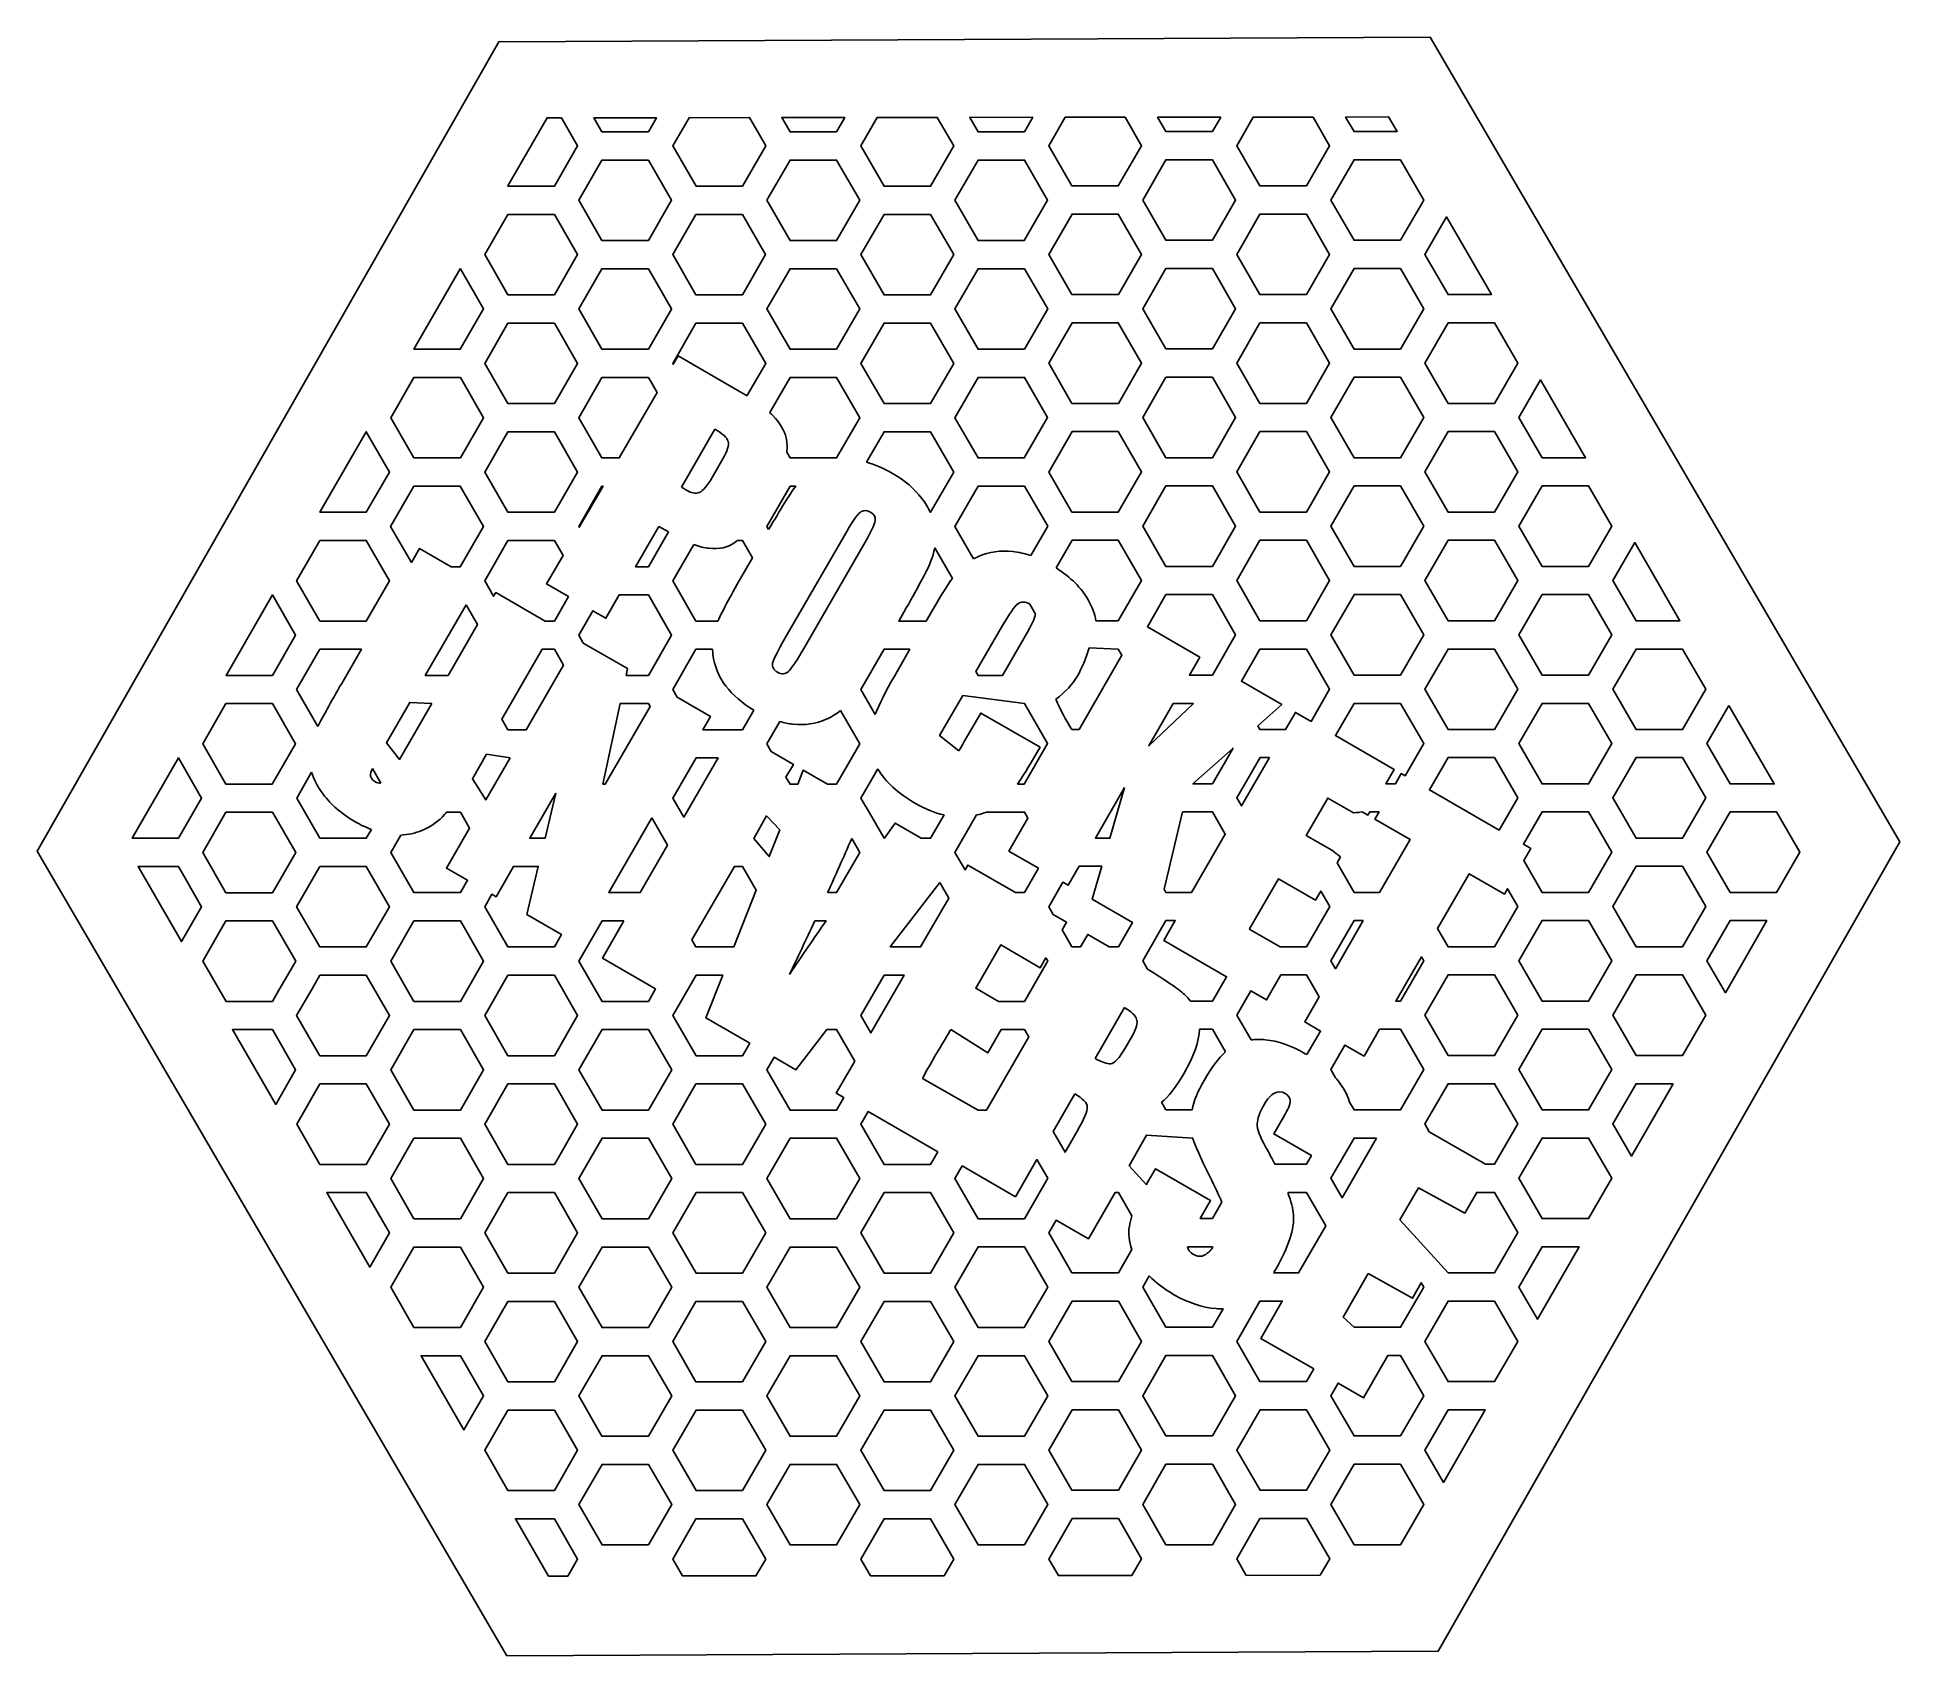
# Model space of a CAD drawing. Extents: x 2.3 to 50, y 3.5 to 44.9.
import ezdxf

# ---------------------------------------------------------------- set-up
doc = ezdxf.new("R2010")
doc.units = 0
doc.layers.add('Layer_1', color=7, linetype='CONTINUOUS')

msp = doc.modelspace()

# ---------------------------------------------------------------- linework, layer by layer
at = {"layer": 'Layer_1', "color": 1}
msp.add_lwpolyline([(37.946586, 44.919869), (14.097933, 44.799159), (2.278142, 24.08529), (14.307003, 3.492105), (38.155656, 3.612809), (49.975419, 24.326698), (37.946586, 44.919869), (37.946586, 44.919869)], dxfattribs=at)
at = {"layer": 'Layer_1', "color": 5}
for points in [[(15.700864, 42.858259), (16.116461, 42.138801), (15.521447, 41.108215), (14.332128, 41.108215), (14.329003, 41.113551), (15.333767, 42.85785), (15.700864, 42.858225), (15.700864, 42.858259)], [(18.138183, 42.860762), (17.929836, 42.499875), (16.740503, 42.499884), (16.533017, 42.859109), (18.138183, 42.860762), (18.138183, 42.860762)], [(20.5141, 42.863169), (20.932489, 42.138846), (20.337614, 41.108183), (19.148308, 41.108182), (18.553336, 42.138791), (18.970697, 42.861691), (20.513961, 42.863226), (20.513961, 42.863226), (20.5141, 42.863169)], [(22.957128, 42.865671), (22.957128, 42.865671), (22.745919, 42.499859), (21.556586, 42.499859), (21.346253, 42.863982), (22.957169, 42.865622), (22.957128, 42.865671)], [(25.327919, 42.86809), (25.749058, 42.138976), (25.154058, 41.10839), (23.964781, 41.10839), (23.369822, 42.138991), (23.789919, 42.866625), (25.327794, 42.868183), (25.327919, 42.86809)], [(27.770781, 42.870541), (27.55685, 42.499994), (26.373114, 42.499994), (26.159961, 42.869025), (27.770656, 42.870634), (27.770781, 42.870541)], [(30.138197, 42.872922), (30.138197, 42.872922), (30.558836, 42.144752), (29.963836, 41.114165), (28.774517, 41.114166), (28.182461, 42.139723), (28.604697, 42.871383), (30.138142, 42.872954), (30.138197, 42.872922)], [(32.585711, 42.875451), (32.585711, 42.875451), (32.585711, 42.875451), (32.372183, 42.50594), (32.372183, 42.50594), (31.182878, 42.50594), (30.97035, 42.87385), (30.97035, 42.87385), (32.585642, 42.875519), (32.585711, 42.875451)], [(34.9521, 42.877866), (35.375489, 42.144883), (35.375489, 42.144883), (34.780489, 41.114318), (34.780489, 41.114318), (34.026503, 41.114327), (33.591211, 41.114327), (33.591211, 41.114327), (32.996225, 42.144937), (32.996225, 42.144937), (33.418683, 42.876334), (33.418683, 42.876334), (34.952031, 42.8779), (34.952031, 42.8779), (34.952031, 42.8779), (34.9521, 42.877866)], [(36.884475, 42.879823), (37.100864, 42.5059), (37.100864, 42.5059), (37.100864, 42.5059), (35.999656, 42.505896), (35.784294, 42.878694), (35.784294, 42.878694), (36.884489, 42.879819), (36.884475, 42.879823)], [(17.930419, 41.77779), (17.930419, 41.77779), (18.524739, 40.747187), (17.930433, 39.717187), (16.740489, 39.717187), (16.145517, 40.747115), (16.740544, 41.777744), (17.930406, 41.777744), (17.930419, 41.77779)], [(22.746503, 41.777775), (23.340836, 40.747201), (22.746517, 39.717201), (21.556558, 39.717209), (20.961558, 40.747161), (21.556586, 41.777789), (22.746489, 41.777783), (22.746503, 41.777775)], [(27.562489, 41.777823), (27.562489, 41.777823), (28.154058, 40.753055), (27.556253, 39.717316), (26.373114, 39.717325), (25.778128, 40.747319), (26.373114, 41.777883), (27.562364, 41.777893), (27.562489, 41.777823)], [(32.372906, 41.783727), (32.967239, 40.753116), (32.967239, 40.753116), (32.372947, 39.723139), (32.372947, 39.723139), (31.183003, 39.723137), (30.588656, 40.753104), (30.588656, 40.753104), (31.182961, 41.783727), (31.182961, 41.783727), (32.372906, 41.783727), (32.372906, 41.783727)], [(37.189517, 41.783834), (37.189517, 41.783696), (37.78385, 40.753064), (37.78385, 40.753064), (37.189558, 39.723083), (37.189558, 39.723083), (35.999614, 39.723083), (35.404656, 40.753061), (35.404656, 40.753061), (35.999517, 41.783705), (35.999517, 41.783705), (37.189461, 41.783705), (37.189517, 41.783834)], [(15.521336, 40.38619), (15.521336, 40.38619), (16.116294, 39.355597), (15.521281, 38.325633), (14.331406, 38.325623), (13.737058, 39.355612), (14.331364, 40.386234), (15.521225, 40.386234), (15.521336, 40.38619)], [(20.337322, 40.386237), (20.337322, 40.386237), (20.932267, 39.356296), (20.337253, 38.325689), (19.147294, 38.325697), (18.552975, 39.356291), (19.147281, 40.386293), (20.337239, 40.386284), (20.337322, 40.386237)], [(25.154239, 40.386172), (25.748544, 39.355605), (25.154225, 38.325584), (23.964267, 38.325591), (23.369294, 39.355577), (23.964308, 40.386164), (25.154225, 40.386164), (25.154239, 40.386172)], [(29.963864, 40.392036), (30.558781, 39.362112), (29.963906, 38.331447), (28.774586, 38.331455), (28.182822, 39.356527), (28.780642, 40.391976), (29.963989, 40.391966), (29.963864, 40.392036)], [(34.780572, 40.392061), (34.780572, 40.392061), (35.375531, 39.361489), (34.780517, 38.331505), (34.780517, 38.331505), (33.5906, 38.331505), (32.996225, 39.361508), (33.590531, 40.392133), (34.780447, 40.392133), (34.780572, 40.392061)], [(38.365419, 40.320765), (39.516558, 38.3316), (39.516558, 38.3316), (39.516558, 38.3316), (38.406656, 38.3316), (37.812322, 39.362211), (37.812322, 39.362211), (38.365378, 40.320777), (38.365378, 40.320777), (38.365419, 40.320765)], [(13.113017, 38.995125), (13.113017, 38.995125), (13.707947, 37.964509), (13.112961, 36.93459), (11.923656, 36.934589), (11.922683, 36.936212), (13.108656, 38.995187), (13.112892, 38.995177), (13.113017, 38.995125)], [(17.929822, 38.994526), (18.524781, 37.964548), (18.524642, 37.964312), (17.929781, 36.934604), (16.740503, 36.934604), (16.145517, 37.96459), (16.740406, 38.99434), (16.740406, 38.994562), (17.929683, 38.994557), (17.929822, 38.994526)], [(22.74585, 38.995136), (22.74585, 38.995136), (23.340753, 37.964594), (22.745753, 36.934652), (21.556447, 36.934655), (20.961475, 37.964641), (21.556475, 38.995205), (22.745711, 38.995214), (22.74585, 38.995136)], [(27.562572, 38.994527), (28.154531, 37.969736), (27.557058, 36.934571), (26.373239, 36.934572), (25.778267, 37.964558), (26.373281, 38.994521), (27.562558, 38.994521), (27.562572, 38.994527)], [(32.372239, 39.001108), (32.372239, 39.001108), (32.967197, 37.970477), (32.372197, 36.940536), (31.182906, 36.940536), (30.587919, 37.970529), (31.182933, 39.001115), (32.372253, 39.001115), (32.372239, 39.001108)], [(37.188933, 39.000404), (37.783906, 37.970418), (37.188892, 36.940455), (35.999572, 36.940464), (35.404586, 37.970421), (35.404586, 37.970421), (35.9996, 39.000383), (37.188919, 39.000382), (37.188933, 39.000404)], [(15.521322, 37.603444), (15.521322, 37.603444), (16.116267, 36.572851), (15.521253, 35.542887), (14.331947, 35.54289), (13.736975, 36.572846), (14.331989, 37.603454), (15.521267, 37.603454), (15.521322, 37.603444)], [(20.220656, 35.881033), (18.691933, 36.76364), (18.567461, 36.548043), (18.553058, 36.572976), (19.148058, 37.603562), (20.33735, 37.603562), (20.337461, 37.603505)], [(20.337461, 37.603505), (20.337461, 37.603505), (20.932419, 36.572912), (20.452378, 35.742096)], [(25.154197, 37.603512), (25.154197, 37.603512), (25.7491, 36.57295), (25.154114, 35.54303), (23.964794, 35.54303), (23.369822, 36.573016), (23.964808, 37.603582), (25.154072, 37.603582), (25.154197, 37.603512)], [(29.963836, 37.609348), (30.558808, 36.578768), (30.558808, 36.578532), (29.963919, 35.54878), (29.277294, 35.548787), (28.774642, 35.548789), (28.1826, 36.573772), (28.780114, 37.609334), (29.963989, 37.609329), (29.963836, 37.609348)], [(34.780614, 37.60939), (35.375572, 36.578816), (34.780683, 35.549066), (34.780544, 35.54883), (33.591211, 35.54883), (32.996239, 36.578787), (33.591253, 37.609373), (34.780503, 37.609373), (34.780503, 37.609373), (34.780614, 37.60939)], [(39.596628, 37.609409), (39.596628, 37.609409), (40.191572, 36.578816), (40.191572, 36.578816), (39.596572, 35.548854), (38.407253, 35.548854), (37.812253, 36.578826), (38.407281, 37.609434), (39.596544, 37.609434), (39.596628, 37.609409)], [(13.113683, 36.211723), (13.113683, 36.211723), (13.113683, 36.211723), (13.707989, 35.181782), (13.113683, 34.151782), (11.923711, 34.151796), (11.329419, 35.181751), (11.923725, 36.211751), (13.113642, 36.211747), (13.113683, 36.211723)], [(17.930378, 36.211783), (17.930378, 36.211783), (18.15185, 35.827954), (17.183781, 34.151211), (16.740447, 34.151208), (16.145461, 35.181818), (16.740475, 36.21178), (17.930336, 36.21178), (17.930378, 36.211783)], [(21.036836, 35.312189), (21.556531, 36.211702), (21.556531, 36.211925), (22.310892, 36.211918), (22.746336, 36.211918), (22.746447, 36.211941)], [(22.746447, 36.211941), (22.746447, 36.211941), (23.340781, 35.181991), (22.746475, 34.151991), (21.556572, 34.15199), (21.471822, 34.298715)], [(27.562419, 36.211968), (28.154072, 35.187718), (27.555822, 34.151507), (26.372947, 34.151507), (25.777961, 35.182125), (26.372961, 36.212066), (27.562294, 36.212066), (27.562419, 36.211968)], [(32.372794, 36.217741), (32.967156, 35.187739), (32.37285, 34.157739), (31.182933, 34.157739), (30.5886, 35.187727), (31.182906, 36.217727), (32.372822, 36.217727), (32.372794, 36.217741)], [(37.189572, 36.217783), (37.783864, 35.187819), (37.189572, 34.157216), (35.999628, 34.157216), (35.404669, 35.187819), (35.999669, 36.217759), (37.189586, 36.217759), (37.189572, 36.217783)], [(40.777767, 36.152127), (41.931878, 34.157791), (40.815669, 34.157786), (40.815669, 34.157786), (40.220697, 35.187751), (40.777683, 36.151862), (40.777683, 36.152084), (40.777683, 36.152084), (40.777767, 36.152127)], [(10.704614, 34.820711), (10.704614, 34.820711), (11.299572, 33.790116), (10.704558, 32.760155), (9.51735, 32.760158), (10.704225, 34.820743), (10.704503, 34.820734), (10.704614, 34.820711)], [(15.521308, 34.820769), (15.521308, 34.820769), (16.116281, 33.79014), (15.521281, 32.760197), (14.33135, 32.76019), (13.736989, 33.790155), (14.331308, 34.820801), (15.521267, 34.820793), (15.521308, 34.820769)], [(18.775711, 33.40304), (19.633336, 34.888491), (19.633336, 34.888491)], [(23.5136, 34.040146), (23.964294, 34.820786), (25.154197, 34.820786), (25.154211, 34.820801)], [(25.154211, 34.820801), (25.748544, 33.790227), (25.154239, 32.760227), (25.148253, 32.760225)], [(29.963878, 34.826648), (30.558836, 33.796077), (29.963836, 32.766136), (28.774531, 32.766137), (28.182822, 33.790437), (28.780906, 34.826665), (29.963892, 34.826665), (29.963878, 34.826648)], [(34.780461, 34.826771), (34.780461, 34.826771), (35.375392, 33.796157), (34.780392, 32.766215), (33.590475, 32.766215), (32.996142, 33.796173), (33.590461, 34.826819), (34.780378, 34.826819), (34.780461, 34.826771)], [(39.596669, 34.826772), (40.191642, 33.796133), (39.596767, 32.766404), (39.596628, 32.766168), (38.406669, 32.766168), (37.812364, 33.796169), (38.406656, 34.826772), (39.596572, 34.826772), (39.596572, 34.826772), (39.596669, 34.826772)], [(19.839628, 34.130016), (19.562781, 33.650504)], [(13.112961, 33.428977), (13.707947, 32.398984), (13.112933, 31.368398), (12.877697, 31.368407), (12.068406, 31.835655), (11.861156, 31.476677), (11.328669, 32.39903), (11.923683, 33.428993), (13.112947, 33.428986), (13.112961, 33.428977)], [(16.766919, 33.429123), (16.158767, 32.375782), (16.145253, 32.399182), (16.740253, 33.429122), (16.766906, 33.429132), (16.766919, 33.429123)], [(21.009114, 32.3165), (20.961392, 32.399193), (21.556419, 33.429175), (21.701058, 33.429166), (21.701031, 33.429182)], [(26.257614, 31.568609), (25.778044, 32.399362), (26.373031, 33.429282), (27.562322, 33.429282), (27.562322, 33.429282), (27.562447, 33.429277)], [(27.562447, 33.429277), (28.154489, 32.404379), (27.720253, 31.652272)], [(32.372267, 33.435002), (32.967156, 32.405093), (32.372294, 31.37445), (31.182975, 31.374458), (30.588003, 32.405059), (31.183003, 33.435001), (32.372253, 33.435011), (32.372267, 33.435002)], [(37.188878, 33.435109), (37.783794, 32.405155), (37.188794, 31.374568), (35.999531, 31.374566), (35.404558, 32.405177), (35.999419, 33.434884), (35.999558, 33.435148), (37.188878, 33.435148), (37.188878, 33.435109)], [(42.004975, 33.435114), (42.599919, 32.405152), (42.004906, 31.374565), (40.815614, 31.374551), (40.220642, 32.405161), (40.815656, 33.435123), (42.004975, 33.435114), (42.004975, 33.435114)], [(23.618725, 32.765398), (23.618725, 32.765398)], [(10.704572, 32.037297), (10.704572, 32.037297), (11.299531, 31.007319), (10.704531, 29.977379), (9.515225, 29.977379), (8.920433, 31.00703), (9.317961, 31.69558), (9.515253, 32.037298), (10.704531, 32.037298), (10.704572, 32.037297)], [(15.521253, 32.037336), (15.521253, 32.037336), (15.742336, 31.654583), (15.321864, 30.926314), (15.882392, 30.602691), (15.521197, 29.977396), (15.287003, 29.977396), (14.022544, 30.707434), (13.966378, 30.610165), (13.736947, 31.007366), (14.331947, 32.037329), (15.521225, 32.037329), (15.521253, 32.037336)], [(18.197017, 32.400709), (18.443378, 32.258473), (17.929572, 31.368548), (17.6011, 31.368552), (18.197017, 32.400709), (18.197017, 32.400709)], [(20.205017, 32.037402), (20.337406, 32.037397), (20.337392, 32.037404)], [(20.337392, 32.037404), (20.592572, 31.595619), (20.38185, 31.230634)], [(21.433489, 29.546644), (23.007183, 32.272379)], [(23.4831, 31.997608), (21.934378, 29.315137)], [(28.370864, 31.33484), (28.779961, 32.043429), (29.963822, 32.043433), (29.963794, 32.043448)], [(29.963794, 32.043448), (29.963794, 32.043448), (30.558767, 31.013462), (29.963781, 29.983543), (29.390739, 29.983532)], [(34.780461, 32.043415), (34.780461, 32.043415), (35.375419, 31.013466), (34.780544, 29.983426), (33.591225, 29.983425), (32.996253, 31.01344), (33.591267, 32.043402), (34.780475, 32.043407), (34.780461, 32.043415)], [(39.596614, 32.043418), (40.191586, 31.013402), (39.596572, 29.98344), (38.407308, 29.98344), (37.812322, 31.013434), (38.407183, 32.043141), (38.407322, 32.043405), (39.596586, 32.043398), (39.596614, 32.043418)], [(43.189753, 31.984166), (43.189753, 31.984166), (43.189753, 31.984166), (44.347475, 29.983619), (43.223989, 29.983619), (42.629017, 31.013598), (43.189642, 31.983993), (43.189642, 31.984187), (43.189642, 31.984187), (43.189753, 31.984166)], [(19.711322, 29.977471), (19.148031, 29.977465), (18.553044, 31.007459), (19.088794, 31.934782)], [(25.261156, 31.852266), (25.713058, 31.069923)], [(25.261156, 31.852266), (25.261156, 31.852266)], [(8.300586, 30.644989), (8.300586, 30.644989), (8.895378, 29.615339), (8.300364, 28.584419), (7.112239, 28.584419), (8.299114, 30.645002), (8.300544, 30.645002), (8.300586, 30.644989)], [(17.930253, 30.646301), (18.524558, 29.616387), (17.930239, 28.585743), (17.360281, 28.585736), (17.397294, 28.759043), (16.261808, 29.414619), (16.145364, 29.616357), (16.50685, 30.242162), (16.839767, 30.049951), (17.184086, 30.646327), (17.930225, 30.646316), (17.930253, 30.646301)], [(32.37285, 30.652382), (32.967197, 29.622394), (32.372892, 28.591769), (31.785169, 28.591766), (32.050392, 29.051133), (30.706669, 29.826926), (31.182906, 30.652411), (32.372808, 30.652404), (32.37285, 30.652382)], [(37.189503, 30.652327), (37.783781, 29.622401), (37.189461, 28.591755), (35.999586, 28.591744), (35.404614, 29.622383), (35.999489, 30.652111), (35.999489, 30.652333), (37.189378, 30.652336), (37.189503, 30.652327)], [(42.005558, 30.652384), (42.599878, 29.622464), (42.005558, 28.591797), (40.815614, 28.591789), (40.220697, 29.622426), (40.815683, 30.652346), (42.0056, 30.652346), (42.005558, 30.652384)], [(13.259544, 30.393314), (13.550308, 29.889437), (12.797558, 28.585637), (12.215892, 28.585637), (13.259544, 30.393297), (13.259544, 30.393314)], [(25.204767, 30.258483), (25.042572, 29.977565), (24.340725, 29.977565), (24.470211, 30.201847)], [(27.699406, 30.409402), (27.699406, 30.409387)], [(27.699406, 30.409387), (27.845836, 30.15589)], [(27.580322, 29.593643), (26.998544, 28.585983), (26.373058, 28.585983), (26.318031, 28.681294), (27.001614, 29.865277)], [(9.464933, 27.280714), (8.920794, 28.223694), (9.515933, 29.254515), (10.57835, 29.254521), (10.578225, 29.254591)], [(10.578225, 29.254591), (10.074197, 28.381586)], [(15.521183, 29.254672), (15.521183, 29.254672), (15.756253, 28.847736), (14.801517, 27.19409), (14.331197, 27.194098), (14.174642, 27.465552), (15.207614, 29.254723), (15.5211, 29.254719), (15.521183, 29.254672)], [(20.628836, 27.699437), (20.337406, 27.194664), (19.321003, 27.194665), (19.517461, 27.53494), (18.668169, 28.025282), (18.553128, 28.224643), (19.147447, 29.254643), (19.571794, 29.25465), (19.571683, 29.254714)], [(23.739767, 27.582864), (23.369169, 28.224796), (23.964183, 29.254757), (24.625253, 29.254751), (24.625253, 29.254751)], [(24.625253, 29.254751), (24.220142, 28.55308)], [(29.963808, 29.260629), (30.055642, 29.101633), (28.958128, 27.200694), (28.773794, 27.200696)], [(29.214225, 29.289389), (29.963808, 29.260629)], [(34.780419, 29.260755), (34.780419, 29.260755), (35.375419, 28.230762), (34.899392, 27.406262), (34.498406, 27.637772), (34.245781, 27.200208), (33.590461, 27.200204), (33.536725, 27.293414), (34.148683, 27.839679), (33.114822, 28.436582), (33.590475, 29.260755), (34.780406, 29.260755), (34.780419, 29.260755)], [(39.596558, 29.260804), (39.596558, 29.260804), (40.191572, 28.230794), (39.596558, 27.200832), (38.406628, 27.200832), (37.812281, 28.230819), (38.406586, 29.260819), (39.596447, 29.260819), (39.596558, 29.260804)], [(44.413267, 29.260652), (45.007558, 28.230725), (44.413253, 27.2001), (43.223336, 27.2001), (42.62835, 28.230708), (43.223364, 29.260672), (44.413267, 29.260666), (44.413267, 29.260652)], [(8.300433, 27.862176), (8.300433, 27.862176), (8.894225, 26.833641), (8.298364, 25.801591), (7.111086, 25.801591), (6.516128, 26.831569), (7.111142, 27.862155), (8.300392, 27.862155), (8.300433, 27.862176)], [(12.380614, 27.863461), (11.557114, 26.43713), (11.221919, 26.863348), (11.816794, 27.894014), (11.816794, 27.893875), (12.380614, 27.863461)], [(17.929642, 27.863608), (17.929642, 27.863608), (17.972225, 27.789852), (16.825156, 25.803064), (16.765642, 25.803068), (17.205933, 27.863632), (17.929544, 27.863632), (17.929642, 27.863608)], [(22.848906, 27.684832), (23.340669, 26.833057), (22.745669, 25.803116), (22.517044, 25.803127), (21.896947, 26.161146), (21.756169, 25.803133), (21.55635, 25.803125), (21.4526, 25.982723), (21.640947, 26.308944), (21.075614, 26.635344), (20.961378, 26.83308), (21.291739, 27.405279)], [(22.848906, 27.684832), (22.848906, 27.684832)], [(25.879558, 26.65739), (25.38735, 27.044143), (25.98235, 28.074732), (27.562239, 27.863871), (27.562336, 27.863815)], [(27.562336, 27.863815), (27.562336, 27.863815), (28.153294, 26.840171), (27.554461, 25.803272), (27.377628, 25.803266)], [(31.888169, 27.869687), (30.741031, 26.783287), (31.368253, 27.869661), (31.888169, 27.869661), (31.888169, 27.869687)], [(37.188892, 27.869636), (37.78385, 26.839062), (37.308197, 26.015533), (37.209892, 26.072293), (37.057933, 25.809079), (36.817558, 25.809079), (37.029614, 26.176376), (35.523933, 27.045679), (35.999628, 27.869605), (37.188878, 27.869605), (37.188878, 27.869605), (37.188892, 27.869636)], [(42.004947, 27.869722), (42.599933, 26.839134), (42.004919, 25.809172), (40.815614, 25.809172), (40.220656, 26.839179), (40.815656, 27.869744), (42.004947, 27.869744), (42.004947, 27.869722)], [(45.601642, 27.81648), (46.763364, 25.809071), (45.632308, 25.809065), (45.037322, 26.839051), (45.601642, 27.81648), (45.601642, 27.81648)], [(27.82835, 26.517977), (27.959489, 26.745123), (26.441572, 27.621494), (26.018989, 26.889573)], [(32.902656, 26.727277), (32.372142, 25.809041), (31.873919, 25.80903), (32.902642, 26.727286), (32.902656, 26.727277)], [(5.895281, 26.471623), (5.895281, 26.471623), (6.488072, 25.445389), (5.893072, 24.415448), (4.710864, 24.415452), (5.895239, 26.471647), (5.895281, 26.471623)], [(14.387489, 26.47679), (13.765419, 25.399332), (13.422142, 25.939739), (13.784058, 26.565972), (14.387489, 26.47679)], [(19.714086, 26.476941), (18.836767, 24.957376), (18.553947, 25.446987), (19.148947, 26.47693), (19.714086, 26.476941), (19.714086, 26.476941)], [(33.831697, 26.482796), (33.117114, 25.245104), (32.997128, 25.452848), (33.592128, 26.482789), (33.831697, 26.482796), (33.831697, 26.482796)], [(39.597503, 26.482983), (40.192461, 25.453033), (39.714836, 24.626066), (37.930642, 25.656165), (38.408197, 26.482986), (39.597503, 26.482983), (39.597503, 26.482983)], [(44.414169, 26.482943), (45.009169, 25.45295), (44.414169, 24.423007), (43.224864, 24.423001), (42.629892, 25.452958), (43.224906, 26.482919), (44.414169, 26.482919), (44.414169, 26.482943)], [(10.834586, 24.640332), (10.705489, 24.41673), (9.516183, 24.416732), (8.922253, 25.444923), (9.304614, 26.107172), (9.304544, 26.107211)], [(10.862086, 26.205622), (11.079475, 25.829276)], [(10.862086, 26.205622), (10.862086, 26.205622)], [(23.49785, 25.236893), (23.489308, 25.241818), (23.370753, 25.447034), (23.801892, 26.193461), (23.801892, 26.193461)], [(15.559225, 25.575377), (15.282614, 24.416869), (14.890364, 24.416868), (15.559225, 25.575377), (15.559225, 25.575377)], [(30.124864, 25.716059), (29.748281, 24.422827), (29.378225, 24.422832), (30.124864, 25.716059), (30.124864, 25.716059)], [(35.984933, 25.064962), (35.326669, 25.445007), (34.774253, 24.48819), (35.432169, 24.108341)], [(8.30135, 25.084409), (8.30135, 25.084409), (8.896044, 24.054891), (8.300822, 23.023923), (7.11185, 23.023925), (6.516878, 24.054533), (7.111892, 25.084497), (8.301142, 25.084497), (8.30135, 25.084409)], [(13.114392, 25.0857), (13.349308, 24.678598), (12.758017, 23.654465), (13.297669, 23.342898), (13.114378, 23.025112), (11.924461, 23.025112), (11.330142, 24.055707), (11.586406, 24.499889)], [(12.755961, 25.085716), (13.114364, 25.085716), (13.114392, 25.0857)], [(18.017225, 24.936732), (18.420933, 24.237129), (17.721225, 23.025208), (16.9136, 23.0252), (18.017225, 24.936732), (18.017225, 24.936732)], [(21.296933, 24.635057), (21.025933, 23.945796), (20.630378, 24.413218), (20.95585, 24.989175), (21.296919, 24.635065), (21.296933, 24.635057)], [(25.500656, 25.015419), (25.155017, 24.417062), (24.917822, 24.417069), (24.247739, 24.803939), (23.971767, 24.417077), (23.965711, 24.417084), (23.49535, 25.231314)], [(27.563211, 25.085926), (27.650211, 24.935301), (27.162308, 24.090232), (27.919281, 23.653193), (27.556836, 23.025418), (27.328183, 23.025418), (26.108058, 23.729862), (26.037558, 23.607775), (25.778781, 24.056026), (26.331628, 25.012964)], [(26.584503, 25.085958), (27.563142, 25.085965), (27.563211, 25.085926)], [(32.373656, 25.091769), (32.701031, 24.524411), (31.838906, 23.031168), (31.183711, 23.031168), (31.137906, 23.110598), (31.611433, 25.091769), (32.373656, 25.091769), (32.373656, 25.091769)], [(35.651308, 23.938802), (35.563836, 23.787315), (36.000433, 23.03119), (36.6511, 23.030968), (37.43335, 24.385865), (36.535294, 24.904358), (36.643544, 25.09185)], [(36.643544, 25.09185), (36.403517, 25.091848), (36.355267, 25.008293), (36.210572, 25.091832)], [(42.006517, 25.09194), (42.600808, 24.061983), (42.006489, 23.031361), (40.816531, 23.031368), (40.346711, 23.845196), (40.526878, 24.157234), (40.339197, 24.265584), (40.816642, 25.091901), (42.006558, 25.091901), (42.006517, 25.09194)], [(46.822558, 25.091927), (47.417239, 24.062416), (46.822142, 23.031371), (45.633197, 23.031364), (45.038211, 24.061972), (45.633225, 25.091936), (46.822558, 25.091927), (46.822558, 25.091927)], [(23.137003, 24.410486), (23.341558, 24.05595), (22.747253, 23.025325), (22.519406, 23.025319)], [(23.137017, 24.410479), (23.137003, 24.410486)], [(5.893072, 23.692802), (5.893072, 23.692802), (6.487364, 22.662839), (5.973072, 21.771129), (4.860989, 23.692827), (5.892975, 23.692827), (5.893072, 23.692802)], [(10.705378, 23.693983), (10.705378, 23.693983), (11.30035, 22.663996), (10.705336, 21.634033), (9.516044, 21.634033), (8.921517, 22.663223), (9.516475, 23.694016), (10.70535, 23.694014), (10.705378, 23.693983)], [(15.110031, 23.694115), (14.816739, 22.465861), (15.706114, 21.95238), (15.522017, 21.633505), (14.332058, 21.633512), (13.737725, 22.664115), (13.921642, 22.982652), (14.027211, 22.921696), (14.473156, 23.694079), (15.110114, 23.694079), (15.110031, 23.694115)], [(20.338128, 23.694266), (20.338128, 23.694266), (20.688433, 23.087821), (20.116961, 21.634357), (19.148156, 21.634357), (19.045072, 21.813011), (20.131267, 23.694357), (20.338003, 23.694354), (20.338128, 23.694266)], [(29.537767, 23.699998), (29.293156, 22.859984), (30.325128, 22.264172), (29.964586, 21.640001), (29.727794, 21.640005), (29.180031, 21.956255), (28.997447, 21.640012), (28.775294, 21.640025), (28.525753, 22.071982), (28.639211, 22.268496), (28.298642, 22.465123), (28.183503, 22.664432), (28.5456, 23.291589), (28.68035, 23.213791), (28.961017, 23.699926), (29.537892, 23.699929), (29.537767, 23.699998)], [(35.147433, 23.066382), (35.37635, 22.670072), (34.781364, 21.639507), (34.104892, 21.639507), (33.335114, 22.083936), (33.325433, 22.100737), (34.061656, 23.375898), (35.009878, 22.828437), (35.147308, 23.066475), (35.147433, 23.066382)], [(39.930308, 23.123923), (40.192419, 22.670158), (39.597419, 21.640218), (38.407489, 21.640209), (38.139725, 22.104201), (38.951058, 23.509472), (39.852433, 22.989065), (39.930294, 23.123932), (39.930308, 23.123923)], [(44.414225, 23.700293), (45.008517, 22.67033), (44.414211, 21.639705), (43.224281, 21.639698), (42.629308, 22.670307), (43.224322, 23.700271), (44.414239, 23.700271), (44.414225, 23.700293)], [(25.391364, 23.284447), (25.621114, 22.886243), (24.897906, 21.633605), (24.123225, 21.633594), (25.391364, 23.284447), (25.391364, 23.284447)], [(8.301461, 22.30178), (8.301461, 22.30178), (8.896142, 21.271647), (8.466947, 20.527616), (8.301544, 20.241137), (7.112211, 20.241125), (6.517239, 21.271109), (7.111558, 22.301757), (8.301503, 22.301757), (8.301461, 22.30178)], [(13.113767, 22.3029), (13.113767, 22.3029), (13.708683, 21.272351), (13.113683, 20.242409), (11.92435, 20.242409), (11.329392, 21.272386), (11.924392, 22.302973), (13.113642, 22.302973), (13.113767, 22.3029)], [(17.304253, 22.302989), (16.752906, 21.348019), (18.114961, 20.561636), (17.930642, 20.242377), (16.741294, 20.242377), (16.146322, 21.272333), (16.74135, 22.302941), (17.304253, 22.302941), (17.304253, 22.302989)], [(22.189294, 22.303161), (22.478322, 22.303161), (22.478322, 22.303144)], [(30.711253, 21.066212), (30.588656, 21.278437), (31.183656, 22.309023), (31.422017, 22.309023), (31.421975, 22.309033)], [(31.421975, 22.309033), (31.128336, 21.800439), (32.733975, 20.873427), (32.372947, 20.248429), (31.810503, 20.248429)], [(36.234114, 22.309037), (35.522294, 21.076122), (35.405419, 21.278443), (36.000419, 22.30903), (36.234114, 22.309037), (36.234114, 22.309037)], [(42.005781, 22.309123), (42.600767, 21.278534), (42.005753, 20.248573), (40.816433, 20.248582), (40.221447, 21.278546), (40.816461, 22.309154), (42.005781, 22.309154), (42.005781, 22.309123)], [(46.574017, 22.309322), (45.509906, 20.461959), (45.038086, 21.278723), (45.632392, 22.309348), (46.573933, 22.309341), (46.573933, 22.309341), (46.574017, 22.309322)], [(28.111281, 21.354064), (28.155086, 21.278165), (27.557586, 20.242646), (26.894031, 20.242644), (26.312544, 20.578371), (26.9516, 21.685254), (27.964753, 21.100305), (28.111267, 21.354071), (28.111281, 21.354064)], [(37.72385, 21.383862), (37.784739, 21.278404), (37.189725, 20.248441), (37.068336, 20.248441), (37.723864, 21.383854), (37.72385, 21.383862)], [(10.705531, 20.911298), (10.705531, 20.911298), (11.300475, 19.881387), (10.705447, 18.850779), (9.516142, 18.85078), (8.921308, 19.881137), (9.314961, 20.563293), (9.516114, 20.911384), (9.516253, 20.911246), (10.705517, 20.911247), (10.705531, 20.911298)], [(15.522058, 20.911394), (16.117003, 19.881425), (15.522003, 18.850837), (14.332656, 18.850837), (13.737711, 19.88143), (14.332725, 20.911393), (15.522044, 20.911383), (15.522058, 20.911394)], [(19.832822, 20.911364), (19.402947, 19.818018), (20.523211, 19.171227), (20.338183, 18.85074), (19.148878, 18.850739), (18.553919, 19.881333), (19.148933, 20.911296), (19.148933, 20.911296), (19.832947, 20.911293), (19.832822, 20.911364)], [(24.481031, 20.911557), (23.628406, 19.434766), (23.370447, 19.881604), (23.965461, 20.911566), (24.481017, 20.911565), (24.481031, 20.911557)], [(33.362058, 19.254941), (32.996933, 19.887402), (33.358294, 20.512973), (33.760308, 20.280868), (34.127808, 20.917387), (34.781225, 20.917379), (34.781267, 20.917358)], [(34.781267, 20.917358), (35.106031, 20.355134), (34.737447, 19.716725), (35.142614, 19.4828), (34.793531, 18.878165)], [(39.597364, 20.917458), (40.19235, 19.887465), (39.597336, 18.856879), (38.408058, 18.856879), (37.813044, 19.887504), (38.408058, 20.917466), (39.59735, 20.917466), (39.597364, 20.917458)], [(44.414086, 20.917522), (45.009031, 19.887552), (44.414031, 18.856966), (43.224753, 18.856966), (42.629739, 19.887598), (43.224753, 20.917562), (44.414086, 20.917562), (44.414086, 20.917522)], [(29.371961, 18.783171), (30.12135, 20.081154), (30.12135, 20.081154)], [(8.301461, 19.519066), (8.301461, 19.519066), (8.895975, 18.489239), (8.384864, 17.603672), (7.276433, 19.519044), (8.301433, 19.519044), (8.301461, 19.519066)], [(13.114392, 19.520344), (13.708725, 18.48974), (13.114406, 17.45974), (11.924447, 17.459747), (11.330114, 18.489734), (11.924419, 19.520358), (13.114378, 19.520351), (13.114392, 19.520344)], [(17.9311, 19.520277), (18.525419, 18.489711), (17.931114, 17.459711), (16.741156, 17.459718), (16.146169, 18.489683), (16.741183, 19.52029), (17.931086, 19.520284), (17.9311, 19.520277)], [(22.747211, 19.520283), (23.212211, 18.713933), (22.737975, 17.892534), (22.932225, 17.780387), (22.747114, 17.459771), (21.557156, 17.45978), (20.962169, 18.489744), (21.147517, 18.810784), (21.706739, 18.487923), (22.499794, 19.520327), (22.7471, 19.520327), (22.747211, 19.520283)], [(27.563211, 19.520315), (27.668419, 19.338093), (26.583933, 17.459719), (26.373919, 17.459711), (24.949169, 18.269668)], [(25.673919, 19.524975), (26.619628, 18.920418), (26.965975, 19.520319), (27.563211, 19.520315)], [(30.322628, 19.36403), (30.137364, 19.043139)], [(32.038336, 19.526322), (32.373531, 19.526315), (32.373531, 19.526315)], [(32.373531, 19.526315), (32.705614, 18.950462)], [(35.526531, 18.285871), (35.405336, 18.4957), (35.767086, 19.122262), (36.255364, 18.840354), (36.651392, 19.526294), (37.190267, 19.526301), (37.190267, 19.526301)], [(37.190267, 19.526301), (37.784558, 18.495714), (37.190253, 17.465714), (36.000294, 17.465722), (35.886489, 17.66273)], [(42.006364, 19.526415), (42.600656, 18.495807), (42.00635, 17.465807), (40.816392, 17.465814), (40.221406, 18.495807), (40.816419, 19.526394), (42.006364, 19.526394), (42.006364, 19.526415)], [(10.705447, 18.128662), (11.300419, 17.098684), (10.705406, 16.068098), (9.516114, 16.068098), (8.921669, 17.097808), (9.516656, 18.128664), (10.705475, 18.128662), (10.705447, 18.128662)], [(15.522031, 18.128736), (15.522031, 18.128736), (16.116989, 17.098133), (15.521975, 16.068172), (14.332031, 16.068171), (13.737711, 17.09818), (14.332003, 18.128783), (15.521919, 18.128783), (15.522031, 18.128736)], [(20.338114, 18.128691), (20.9331, 17.098696), (20.3381, 16.068111), (19.148169, 16.068102), (18.553808, 17.098722), (19.148114, 18.128722), (20.338114, 18.128722), (20.338114, 18.128691)], [(39.597281, 18.134714), (39.597281, 18.134714), (40.192211, 17.10478), (39.597183, 16.074173), (39.3681, 16.074169), (37.927683, 16.905797), (37.812947, 17.104761), (38.407253, 18.134761), (39.597169, 18.134761), (39.597281, 18.134714)], [(44.169447, 18.134736), (43.103211, 16.283619), (42.629197, 17.104165), (43.224211, 18.134751), (44.169447, 18.134751), (44.169447, 18.134736)], [(28.909197, 16.915901), (28.599183, 16.378923), (28.291531, 16.911826), (28.847392, 17.874586), (28.847392, 17.874586)], [(31.850836, 17.465722), (31.1836, 17.465721), (31.071183, 17.660543)], [(34.232836, 17.88525), (34.232836, 17.88525)], [(34.232906, 17.885211), (34.232836, 17.88525)], [(23.556044, 17.420227), (25.3406, 16.389909), (25.154822, 16.068125), (23.964906, 16.068125), (23.369947, 17.098102), (23.555961, 17.42029), (23.556044, 17.420227)], [(34.1966, 17.281232), (33.946794, 16.848573), (34.907975, 16.293636), (34.781225, 16.07409), (33.9751, 16.074089)], [(13.113822, 16.737594), (13.708739, 15.707016), (13.113739, 14.677075), (11.924433, 14.677076), (11.329461, 15.707032), (11.924475, 16.73764), (13.113753, 16.737633), (13.113822, 16.737594)], [(17.930406, 16.737039), (18.525392, 15.707052), (17.930392, 14.677112), (16.741086, 14.677112), (16.146128, 15.70709), (16.741142, 16.737051), (17.930447, 16.737051), (17.930406, 16.737039)], [(22.746475, 16.737633), (22.746475, 16.737633), (23.341419, 15.707068), (22.746406, 14.677105), (21.5571, 14.677107), (20.962142, 15.707084), (21.557142, 16.737672), (22.746392, 16.73768), (22.746475, 16.737633)], [(30.682947, 15.549539), (30.244058, 16.028907), (30.682267, 16.813291), (31.868878, 16.743439), (31.868794, 16.743486)], [(36.573169, 16.742948), (35.692003, 15.216715), (35.405322, 15.713002), (36.000322, 16.742965), (36.573156, 16.742957), (36.573169, 16.742948)], [(42.005669, 16.74369), (42.005669, 16.74369), (42.600628, 15.713118), (42.005614, 14.683155), (40.816308, 14.683157), (40.22135, 15.713134), (40.81635, 16.743722), (42.005572, 16.743722), (42.005669, 16.74369)], [(27.876989, 16.193809), (28.155128, 15.712276), (27.557461, 14.677083), (26.373781, 14.677087), (25.778822, 15.707064), (25.964919, 16.029401), (27.327558, 15.24268), (27.876767, 16.193934), (27.876989, 16.193809)], [(32.614211, 15.100819), (32.372906, 14.682869), (32.062058, 14.682883), (32.328197, 15.143843), (30.918461, 15.957759), (30.697808, 15.57558)], [(10.705433, 15.345987), (11.300392, 14.315386), (10.794614, 13.439676), (9.691447, 15.345951), (10.705489, 15.345955), (10.705433, 15.345987)], [(15.522156, 15.345944), (16.117086, 14.315387), (15.522072, 13.285425), (14.332767, 13.285425), (13.737794, 14.315382), (14.332822, 15.345989), (15.522086, 15.345983), (15.522156, 15.345944)], [(20.338156, 15.346021), (20.933128, 14.315412), (20.338114, 13.285448), (19.148794, 13.285458), (18.553808, 14.315423), (19.148836, 15.34603), (20.338156, 15.346021), (20.338156, 15.346021)], [(25.154822, 15.346009), (25.154822, 15.346009), (25.749767, 14.315423), (25.154767, 13.28548), (23.965433, 13.28548), (23.370475, 14.315459), (23.965489, 15.346046), (25.154739, 15.346046), (25.154822, 15.346009)], [(30.311336, 13.891779), (29.964447, 13.291258), (28.775128, 13.291266), (28.428017, 13.892152), (28.183156, 14.316407), (28.370364, 14.640675), (29.199128, 14.162186), (29.885947, 15.351775), (29.964614, 15.351775), (29.964489, 15.35183)], [(29.964489, 15.35183), (30.312225, 14.749472)], [(34.781156, 15.351846), (34.781156, 15.351846), (35.275503, 14.495527), (34.580253, 13.291333), (33.9396, 13.291332)], [(34.302725, 15.351896), (34.781031, 15.351896), (34.781156, 15.351846)], [(39.597267, 15.352018), (39.597267, 15.352018), (40.192211, 14.321423), (39.597197, 13.291461), (38.407892, 13.291462), (37.173878, 14.648964), (37.647183, 15.468751), (38.838822, 14.822165), (39.144753, 15.352051), (39.597156, 15.352051), (39.597267, 15.352018)], [(13.114336, 13.954352), (13.114336, 13.954352), (13.708642, 12.924389), (13.708642, 12.924389), (13.114322, 11.894389), (11.924364, 11.894397), (11.330044, 12.924375), (11.92435, 13.954376), (13.114308, 13.954368), (13.114336, 13.954352)], [(17.931086, 13.954327), (18.525419, 12.92435), (17.931114, 11.893725), (16.741169, 11.893723), (16.146211, 12.924319), (16.741225, 13.954279), (17.931142, 13.954279), (17.931086, 13.954327)], [(22.747142, 13.9544), (23.341461, 12.924448), (22.747156, 11.894448), (21.557239, 11.894448), (20.962267, 12.924433), (21.557281, 13.954396), (22.747142, 13.954396), (22.747142, 13.9544)], [(27.563197, 13.954429), (28.154794, 12.930277), (27.556475, 11.893959), (26.373697, 11.893951), (25.778711, 12.924561), (26.373725, 13.954523), (27.563072, 13.954523), (27.563197, 13.954429)], [(31.734017, 13.960159), (32.373489, 13.960169), (32.373489, 13.960169)], [(32.373489, 13.960169), (32.384697, 13.940757)], [(41.765003, 13.960359), (40.697267, 12.106626), (40.221419, 12.930383), (40.816433, 13.960346), (41.765003, 13.960346), (41.765003, 13.960359)], [(32.645169, 12.371005), (32.645169, 12.371005), (32.373517, 11.900182), (31.1836, 11.900182), (30.589267, 12.930171), (30.753503, 13.214654)], [(37.722308, 13.037973), (37.784461, 12.930244), (37.190156, 11.899621), (36.000267, 11.899621), (35.720725, 12.155511), (36.365794, 13.272794), (37.493794, 12.642246), (37.722294, 13.038012), (37.722308, 13.037973)], [(15.522128, 12.563312), (15.522128, 12.563312), (16.117058, 11.532697), (16.117058, 11.532697), (15.522058, 10.502755), (15.522058, 10.502755), (14.332142, 10.502755), (13.737794, 11.532721), (14.332114, 12.563366), (15.522058, 12.563366), (15.522128, 12.563312)], [(20.338156, 12.563359), (20.338156, 12.563359), (20.933128, 11.532748), (20.933128, 11.532748), (20.338128, 10.502787), (19.148169, 10.502786), (18.553822, 11.532751), (19.148142, 12.563397), (20.338058, 12.563397), (20.338156, 12.563359)], [(25.154878, 12.563333), (25.749197, 11.532729), (25.154892, 10.502729), (23.964933, 10.502736), (23.369947, 11.53273), (23.964961, 12.563315), (25.154878, 12.563315), (25.154878, 12.563333)], [(29.964572, 12.5691), (29.964572, 12.5691), (30.559544, 11.538489), (29.964544, 10.508527), (28.775211, 10.508527), (28.183447, 11.532897), (28.781711, 12.569108), (29.9646, 12.569102), (29.964572, 12.5691)], [(34.163447, 12.569186), (33.612142, 11.61428), (34.967697, 10.831647), (34.781156, 10.508546), (33.591211, 10.508546), (32.996864, 11.538511), (33.591183, 12.569158), (34.163531, 12.569158), (34.163447, 12.569186)], [(39.597169, 12.569254), (39.597169, 12.569254), (40.192114, 11.538629), (39.597114, 10.508689), (38.407142, 10.508675), (37.812808, 11.538662), (38.407114, 12.569286), (39.597044, 12.569286), (39.597169, 12.569254)], [(32.645267, 12.370965), (32.645169, 12.371005)], [(13.113697, 11.171647), (13.113697, 11.171647), (13.708669, 10.141661), (13.206503, 9.271882), (12.107072, 11.171668), (13.113683, 11.171655), (13.113697, 11.171647)], [(17.930308, 11.171748), (17.930308, 11.171748), (18.525239, 10.141757), (18.525239, 10.141757), (17.930253, 9.111191), (17.930253, 9.111191), (16.740947, 9.111184), (16.145975, 10.141765), (16.145975, 10.141765), (16.741003, 11.17175), (17.930308, 11.171748), (17.930308, 11.171748)], [(22.746364, 11.171766), (22.746364, 11.171766), (23.34135, 10.141771), (22.746336, 9.111186), (21.557017, 9.111186), (20.962031, 10.141804), (21.557044, 11.171766), (22.746336, 11.171766), (22.746364, 11.171766)], [(27.563253, 11.171664), (28.155197, 10.146939), (27.557364, 9.111157), (26.373864, 9.111146), (25.778919, 10.141768), (26.373919, 11.171709), (26.373919, 11.171709), (27.563128, 11.171709), (27.563253, 11.171664)], [(32.372892, 11.17755), (32.967808, 10.147623), (32.372808, 9.117039), (31.183489, 9.117039), (30.588531, 10.14764), (31.183544, 11.177602), (32.372781, 11.177602), (32.372892, 11.17755)], [(37.189489, 11.177555), (37.784406, 10.147601), (37.189392, 9.117015), (36.000128, 9.117015), (35.405142, 10.147633), (35.592003, 10.471286), (36.244044, 10.094825), (36.869225, 11.177655), (37.189378, 11.177655), (37.189489, 11.177555)], [(15.522072, 9.779959), (15.522072, 9.779959), (16.117017, 8.74999), (15.522003, 7.720027), (15.522003, 7.720027), (14.332711, 7.720021), (13.737753, 8.749998), (13.737753, 8.749998), (14.332767, 9.779962), (15.522031, 9.779962), (15.522072, 9.779959)], [(20.338142, 9.780009), (20.338142, 9.780009), (20.933086, 8.750039), (20.338072, 7.720077), (20.338072, 7.720077), (19.148781, 7.720071), (18.553808, 8.750055), (18.553808, 8.750055), (19.148822, 9.780018), (20.3381, 9.780018), (20.338142, 9.780009)], [(25.15485, 9.78003), (25.749808, 8.750052), (25.154794, 7.72009), (25.154794, 7.72009), (23.965517, 7.72009), (23.370544, 8.750076), (23.370544, 8.750076), (23.965558, 9.780039), (25.154864, 9.780037), (25.15485, 9.78003)], [(29.964364, 9.785918), (29.964364, 9.785918), (30.55935, 8.755954), (29.96435, 7.725991), (28.775031, 7.725991), (28.550378, 8.114943), (28.183183, 8.751121), (28.780586, 9.785868), (29.964378, 9.785868), (29.964364, 9.785918)], [(34.781183, 9.785907), (35.3761, 8.755982), (34.78135, 7.725841), (33.591989, 7.725841), (32.997031, 8.755821), (33.592044, 9.785804), (34.781308, 9.785805), (34.781183, 9.785907)], [(39.360517, 9.785841), (38.290781, 7.928647), (37.812892, 8.755882), (38.407919, 9.785866), (39.360503, 9.785866), (39.360517, 9.785841)], [(17.931017, 8.388955), (17.931017, 8.388955), (18.525364, 7.35899), (18.525364, 7.35899), (17.931044, 6.328344), (16.7411, 6.328346), (16.146128, 7.358984), (16.741142, 8.388946), (17.931044, 8.38894), (17.931017, 8.388955)], [(22.7471, 8.388997), (22.7471, 8.388997), (23.341433, 7.359018), (22.747128, 6.328393), (21.557169, 6.328402), (20.962197, 7.359032), (21.557211, 8.388994), (22.747128, 8.38898), (22.7471, 8.388997)], [(27.5631, 8.389116), (27.5631, 8.389116), (28.154975, 7.364516), (27.557058, 6.328566), (26.373739, 6.328561), (25.778767, 7.359162), (26.373781, 8.389125), (27.563086, 8.389123), (27.5631, 8.389116)], [(32.373475, 8.394821), (32.967781, 7.364857), (32.373475, 6.334233), (31.183544, 6.334233), (30.589225, 7.364837), (31.183531, 8.394837), (32.373489, 8.39483), (32.373475, 8.394821)], [(37.190322, 8.394794), (37.784628, 7.364851), (37.190308, 6.334207), (36.000406, 6.334211), (35.405433, 7.364848), (36.000433, 8.39479), (37.190336, 8.394786), (37.190322, 8.394794)], [(15.521933, 6.997276), (15.521933, 6.997276), (16.116892, 5.967297), (15.865156, 5.531284), (15.371475, 5.530784), (14.522794, 6.997311), (15.521892, 6.997305), (15.521933, 6.997276)], [(20.338142, 6.997307), (20.338142, 6.997307), (20.933128, 5.967312), (20.684044, 5.536196), (20.684044, 5.536196), (18.803753, 5.534252), (18.553864, 5.967322), (18.553864, 5.967322), (19.148169, 6.997322), (20.338114, 6.997322), (20.338142, 6.997307)], [(25.154822, 6.997341), (25.154822, 6.997341), (25.749114, 5.967377), (25.749114, 5.967377), (25.50335, 5.541057), (23.617156, 5.539125), (23.369947, 5.967332), (23.964961, 6.997294), (25.154878, 6.997294), (25.154822, 6.997341)], [(29.964517, 7.003166), (29.964517, 7.003166), (30.559475, 5.973189), (30.312642, 5.545977), (28.42785, 5.544034), (28.183517, 5.967469), (28.183517, 5.967469), (28.781294, 7.003165), (29.964531, 7.003159), (29.964517, 7.003166)], [(34.781322, 7.003097), (35.376253, 5.973162), (35.132419, 5.55084), (33.241614, 5.548912), (32.996919, 5.973211), (33.591489, 7.003054), (34.781447, 7.003054), (34.781322, 7.003097)]]:
    msp.add_lwpolyline(points, dxfattribs=at)
for points in [[(20.452378, 35.742096), (20.379586, 35.787511), (20.302461, 35.833804), (20.220656, 35.881033)], [(21.116406, 35.234069), (21.091961, 35.259691), (21.065336, 35.285752), (21.036836, 35.312189)], [(19.633336, 34.888491), (19.830433, 34.774698), (19.942892, 34.669711), (19.970697, 34.573537)], [(21.455197, 34.663509), (21.415406, 34.84993), (21.302461, 35.040111), (21.116406, 35.234069)], [(19.970697, 34.573537), (19.998503, 34.477364), (19.954808, 34.329518), (19.839628, 34.130016)], [(21.471822, 34.298715), (21.487544, 34.422309), (21.482072, 34.543912), (21.455197, 34.663509)], [(24.181864, 33.757487), (23.954517, 33.88875), (23.731767, 33.982929), (23.5136, 34.040146)], [(18.885419, 33.33489), (18.854183, 33.352923), (18.8176, 33.375657), (18.775711, 33.40304)], [(19.562781, 33.650504), (19.437878, 33.434175), (19.327669, 33.307114), (19.232142, 33.269323)], [(21.701031, 33.429182), (21.543253, 33.210372), (21.312142, 32.838465), (21.009114, 32.3165)], [(24.932447, 33.117434), (24.744531, 33.363733), (24.494336, 33.577082), (24.181864, 33.757487)], [(19.232142, 33.269323), (19.140406, 33.232551), (19.024836, 33.254394), (18.885419, 33.33489)], [(25.148253, 32.760225), (25.093336, 32.884289), (25.021558, 33.003414), (24.932447, 33.117434)], [(23.007183, 32.272379), (23.180656, 32.572834), (23.305156, 32.741318), (23.380725, 32.777814)], [(23.380725, 32.777814), (23.460058, 32.815334), (23.539406, 32.811191), (23.618725, 32.765398)], [(23.735989, 32.543858), (23.724211, 32.451304), (23.639919, 32.269221), (23.4831, 31.997608)], [(23.618725, 32.765398), (23.712461, 32.711273), (23.751544, 32.637429), (23.735989, 32.543858)], [(19.487586, 31.838279), (19.747031, 31.810272), (19.964489, 31.859401), (20.139947, 31.985647)], [(20.139947, 31.985647), (20.161336, 32.00105), (20.183031, 32.018337), (20.205017, 32.037402)], [(19.088794, 31.934782), (19.230406, 31.883433), (19.363406, 31.851137), (19.487586, 31.838279)], [(24.470211, 30.201847), (24.817156, 30.802761), (25.045558, 31.231734), (25.155489, 31.488752)], [(25.155489, 31.488752), (25.205753, 31.60628), (25.240864, 31.727483), (25.261156, 31.852266)], [(26.401086, 31.639729), (26.351253, 31.617614), (26.303489, 31.593875), (26.257614, 31.568609)], [(27.260378, 31.754154), (26.944142, 31.789305), (26.657711, 31.751161), (26.401086, 31.639729)], [(27.720253, 31.652272), (27.565906, 31.703814), (27.4126, 31.737923), (27.260378, 31.754154)], [(20.38185, 31.230634), (20.049475, 30.654957), (19.826169, 30.237527), (19.711322, 29.977471)], [(25.713058, 31.069923), (25.575739, 30.877975), (25.406364, 30.607676), (25.204767, 30.258483)], [(29.191364, 30.519114), (29.020517, 30.824234), (28.746808, 31.096069), (28.370864, 31.33484)], [(27.001614, 29.865277), (27.172308, 30.160929), (27.300156, 30.34349), (27.385156, 30.412996)], [(27.385156, 30.412996), (27.469989, 30.482371), (27.574725, 30.481155), (27.699406, 30.409402)], [(27.845836, 30.15589), (27.828739, 30.058071), (27.740253, 29.870658), (27.580322, 29.593643)], [(29.390739, 29.983532), (29.360058, 30.157951), (29.293628, 30.336475), (29.191364, 30.519114)], [(19.571683, 29.254714), (19.573419, 29.210412), (19.576669, 29.165732), (19.58185, 29.120591)], [(19.58185, 29.120591), (19.615336, 28.828852), (19.726003, 28.559855), (19.913906, 28.313565)], [(21.110947, 28.896397), (21.130281, 28.99099), (21.237808, 29.207726), (21.433489, 29.546644)], [(21.934378, 29.315137), (21.735933, 28.971414), (21.595919, 28.762208), (21.51435, 28.687523)], [(28.363058, 27.976382), (28.869517, 28.348047), (29.034044, 28.725194), (29.214225, 29.289389)], [(21.236919, 28.665014), (21.135975, 28.723294), (21.093989, 28.800423), (21.110947, 28.896397)], [(21.51435, 28.687523), (21.432767, 28.612837), (21.340294, 28.605336), (21.236919, 28.665014)], [(10.074197, 28.381586), (9.793058, 27.894626), (9.590308, 27.528216), (9.464933, 27.280714)], [(19.913906, 28.313565), (20.097058, 28.079222), (20.335447, 27.874561), (20.628836, 27.699437)], [(24.220142, 28.55308), (24.004933, 28.180329), (23.845072, 27.85715), (23.739767, 27.582864)], [(22.485392, 27.46348), (22.619044, 27.523026), (22.740156, 27.596857), (22.848906, 27.684832)], [(28.773794, 27.200696), (28.616378, 27.450076), (28.479544, 27.706451), (28.363058, 27.976382)], [(21.291739, 27.405279), (21.405447, 27.372805), (21.517933, 27.350143), (21.629156, 27.337671)], [(21.629156, 27.337671), (21.939183, 27.302894), (22.2246, 27.344837), (22.485392, 27.46348)], [(26.018989, 26.889573), (25.968836, 26.802689), (25.922447, 26.725516), (25.879558, 26.65739)], [(27.377628, 25.803266), (27.515211, 25.997802), (27.66535, 26.23565), (27.82835, 26.517977)], [(9.304544, 26.107211), (9.358989, 25.922494), (9.456128, 25.735839), (9.596308, 25.547189)], [(10.924878, 25.86659), (10.840753, 25.915159), (10.804364, 25.982629), (10.815767, 26.068987)], [(10.815767, 26.068987), (10.821558, 26.102302), (10.837114, 26.147971), (10.862086, 26.205622)], [(11.079475, 25.829276), (11.032197, 25.822025), (10.980683, 25.834373), (10.924878, 25.86659)], [(23.801892, 26.193461), (23.803142, 26.19123), (23.804475, 26.18899), (23.805808, 26.186755)], [(23.805808, 26.186755), (24.001267, 25.85918), (24.321308, 25.567019), (24.765989, 25.310283)], [(9.596308, 25.547189), (9.796503, 25.277772), (10.070864, 25.042434), (10.419392, 24.841209)], [(24.765989, 25.310283), (25.015531, 25.166211), (25.260419, 25.06799), (25.500656, 25.015419)], [(10.419392, 24.841209), (10.560683, 24.75964), (10.699072, 24.692762), (10.834586, 24.640332)], [(12.131253, 24.617255), (12.382697, 24.725268), (12.574183, 24.859875), (12.705711, 25.021091)], [(12.705711, 25.021091), (12.721572, 25.040608), (12.738364, 25.062239), (12.755961, 25.085716)], [(23.49535, 25.231314), (23.496183, 25.233164), (23.496961, 25.235041), (23.49785, 25.236893)], [(26.331628, 25.012964), (26.421433, 25.031461), (26.505864, 25.055641), (26.584503, 25.085958)], [(36.210572, 25.091832), (35.985475, 25.060325), (36.213822, 25.093876), (35.984933, 25.064962)], [(11.586406, 24.499889), (11.777503, 24.505455), (11.959128, 24.544555), (12.131253, 24.617255)], [(22.519406, 23.025319), (22.717114, 23.461912), (22.922961, 23.923584), (23.137017, 24.410479)], [(35.432169, 24.108341), (35.653169, 23.931551), (35.433003, 24.116605), (35.651308, 23.938802)], [(21.540072, 20.930111), (21.744406, 21.350684), (21.960919, 21.808691), (22.189294, 22.303161)], [(22.478322, 22.303144), (22.179169, 21.870641), (21.866919, 21.413925), (21.540072, 20.930111)], [(31.659669, 20.414086), (31.490211, 20.568584), (31.173669, 20.786129), (30.711253, 21.066212)], [(30.12135, 20.081154), (30.296808, 19.979855), (30.400336, 19.881626), (30.431933, 19.786468)], [(31.810503, 20.248429), (31.766544, 20.307427), (31.716294, 20.362672), (31.659669, 20.414086)], [(30.431933, 19.786468), (30.465933, 19.689921), (30.429489, 19.549111), (30.322628, 19.36403)], [(24.949169, 18.269668), (25.005364, 18.40285), (25.673919, 19.524975), (25.673919, 19.524975)], [(31.649072, 18.405911), (31.905933, 18.850815), (32.035614, 19.224248), (32.038336, 19.526322)], [(33.727767, 19.25849), (33.598836, 19.271222), (33.477031, 19.269865), (33.362058, 19.254941)], [(34.752781, 18.902252), (34.392225, 19.110418), (34.050558, 19.229169), (33.727767, 19.25849)], [(29.768433, 18.645604), (29.674781, 18.638787), (29.542614, 18.684641), (29.371961, 18.783171)], [(30.137364, 19.043139), (29.988878, 18.785947), (29.865906, 18.65343), (29.768433, 18.645604)], [(32.705614, 18.950462), (32.529989, 18.78695), (32.347419, 18.541394), (32.157878, 18.213107)], [(34.793531, 18.878165), (34.779975, 18.88619), (34.766572, 18.89429), (34.752781, 18.902252)], [(31.071183, 17.660543), (31.244503, 17.790446), (31.437142, 18.038843), (31.649072, 18.405911)], [(32.157878, 18.213107), (31.999378, 17.938575), (31.897114, 17.689472), (31.850836, 17.465722)], [(35.648364, 18.130416), (35.611017, 18.183254), (35.570364, 18.235054), (35.526531, 18.285871)], [(35.886489, 17.66273), (35.843489, 17.811889), (35.764128, 17.967796), (35.648364, 18.130416)], [(28.847392, 17.874586), (29.056489, 17.753858), (29.163572, 17.642358), (29.168642, 17.540086)], [(33.6951, 17.594804), (33.782517, 17.746234), (33.870586, 17.846022), (33.959267, 17.894171)], [(33.959267, 17.894171), (34.050378, 17.940923), (34.141572, 17.937947), (34.232906, 17.885211)], [(34.365239, 17.698248), (34.369378, 17.622146), (34.313169, 17.483141), (34.1966, 17.281232)], [(34.232836, 17.88525), (34.316961, 17.83668), (34.3611, 17.77435), (34.365239, 17.698248)], [(29.168642, 17.540086), (29.176086, 17.43643), (29.089614, 17.228377), (28.909197, 16.915901)], [(33.520447, 17.109132), (33.524475, 17.238212), (33.582683, 17.400109), (33.6951, 17.594804)], [(31.868794, 16.743486), (31.869767, 16.740457), (31.870531, 16.737365), (31.871475, 16.734352)], [(31.871475, 16.734352), (31.928822, 16.550611), (32.074003, 16.224819), (32.307058, 15.756961)], [(33.743406, 16.504487), (33.58835, 16.779891), (33.514017, 16.981441), (33.520447, 17.109132)], [(33.9751, 16.074089), (33.905447, 16.209677), (33.828322, 16.353044), (33.743406, 16.504487)], [(32.307058, 15.756961), (32.443058, 15.486936), (32.545294, 15.268475), (32.614211, 15.100819)], [(30.697808, 15.57558), (30.692739, 15.566801), (30.687836, 15.558315), (30.682947, 15.549539)], [(34.449281, 14.779758), (34.43785, 14.931594), (34.388906, 15.122411), (34.302725, 15.351896)], [(30.246142, 14.485501), (30.214086, 14.29409), (30.235864, 14.096173), (30.311336, 13.891779)], [(30.312225, 14.749472), (30.2821, 14.655605), (30.259864, 14.567476), (30.246142, 14.485501)], [(33.994308, 13.383912), (34.3246, 13.955982), (34.476267, 14.421262), (34.449281, 14.779758)], [(31.890767, 13.761929), (31.797058, 13.81603), (31.744878, 13.882112), (31.734017, 13.960159)], [(32.384697, 13.940757), (32.319017, 13.850768), (32.251767, 13.78769), (32.182989, 13.751837)], [(32.182989, 13.751837), (32.089114, 13.700276), (31.991711, 13.703648), (31.890767, 13.761929)], [(33.9396, 13.291332), (33.957739, 13.321494), (33.975989, 13.352161), (33.994308, 13.383912)], [(30.753503, 13.214654), (30.92385, 13.040925), (31.131906, 12.882857), (31.378169, 12.740676)], [(31.378169, 12.740676), (31.748322, 12.526964), (32.110975, 12.405711), (32.466128, 12.376936)], [(32.466128, 12.376936), (32.528114, 12.372346), (32.587711, 12.370476), (32.645267, 12.370965)]]:
    msp.add_open_spline(points, degree=3, dxfattribs=at)

doc.saveas('drawing.dxf')
